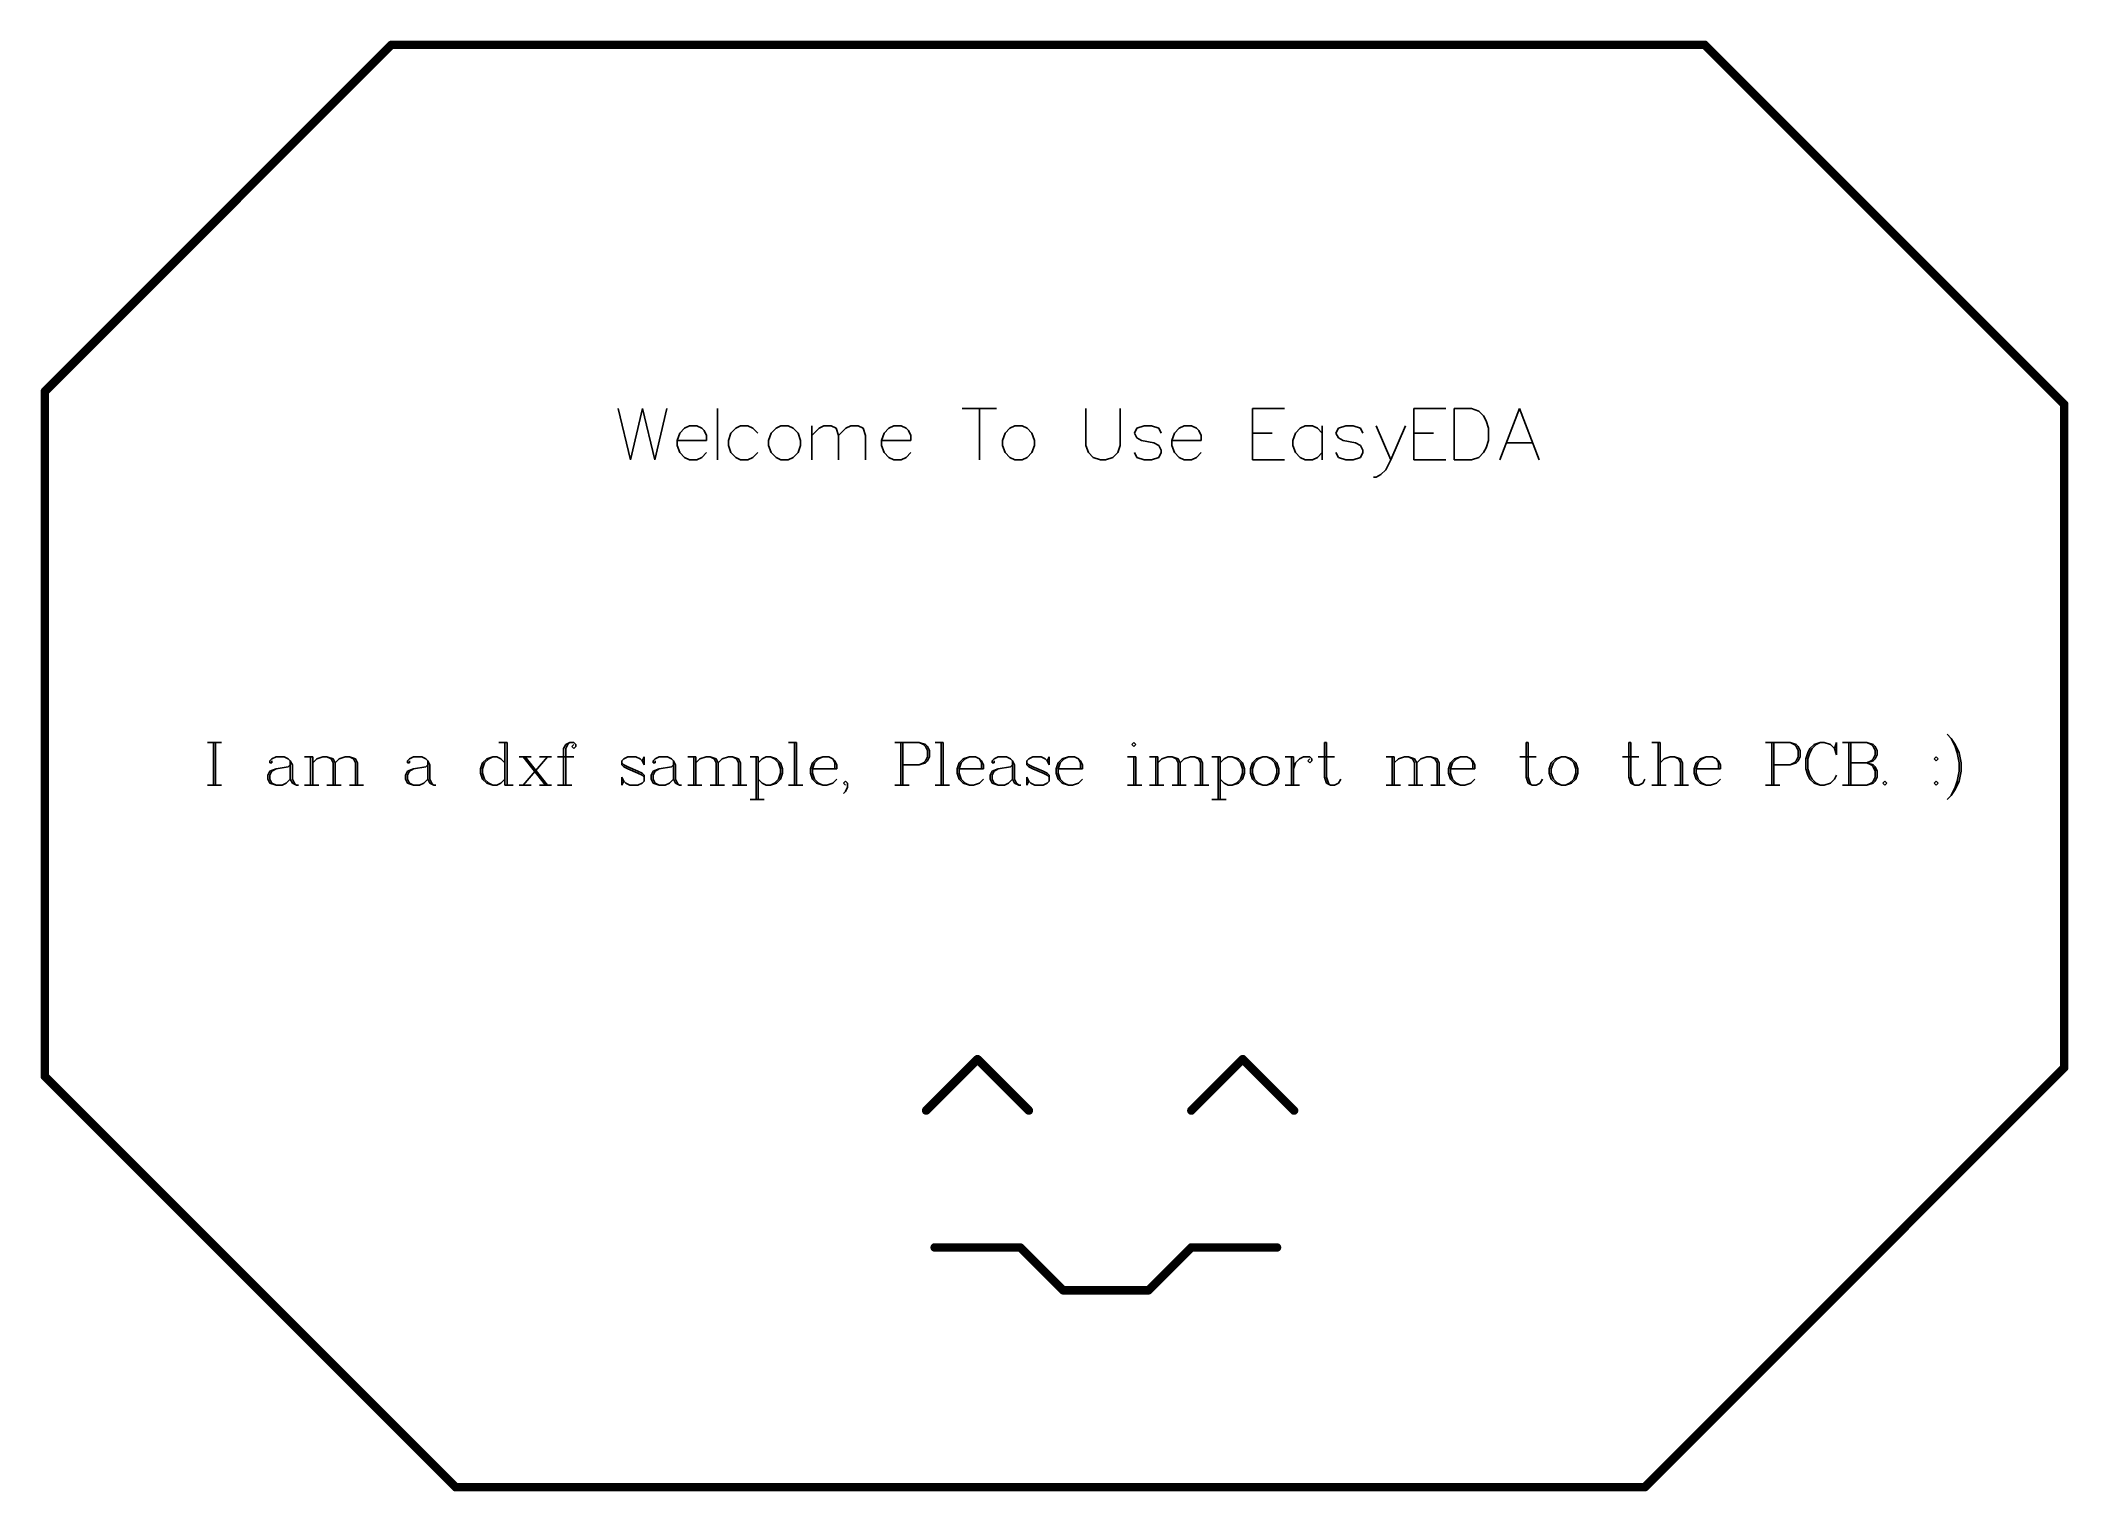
# Model space of a CAD drawing. Header units: millimetres. Extents: x 61.1 to 121.3, y 61.3 to 104.4.
import ezdxf

# ---------------------------------------------------------------- set-up
doc = ezdxf.new("R2010")
doc.units = ezdxf.units.MM
doc.layers.add('TopOverlay', color=2, linetype='Continuous')

msp = doc.modelspace()

# ---------------------------------------------------------------- linework, layer by layer
at = {"layer": 'TopOverlay'}
for p, q in [((78.232, 93.472), (78.595, 91.948)), ((78.958, 93.472), (78.595, 91.948)), ((78.958, 93.472), (79.32, 91.948)), ((79.683, 93.472), (79.32, 91.948)), ((81.185, 93.472), (81.185, 91.948)), ((88.448, 93.472), (89.464, 93.472)), ((88.956, 93.472), (88.956, 91.948)), ((92.119, 93.472), (92.119, 92.383)), ((93.135, 92.383), (93.135, 93.472)), ((98.011, 93.472), (97.068, 93.472)), ((97.068, 93.472), (97.068, 91.948)), ((102.799, 93.472), (101.856, 93.472)), ((101.856, 93.472), (101.856, 91.948)), ((103.053, 93.472), (103.053, 91.948)), ((103.053, 93.472), (103.561, 93.472)), ((103.561, 93.472), (103.779, 93.399)), ((103.779, 93.399), (103.924, 93.254)), ((104.991, 93.472), (104.41, 91.948)), ((105.571, 91.948), (104.991, 93.472)), ((80.06, 92.746), (79.988, 92.528)), ((80.206, 92.891), (80.06, 92.746)), ((80.351, 92.964), (80.206, 92.891)), ((80.568, 92.964), (80.351, 92.964)), ((80.713, 92.891), (80.568, 92.964)), ((80.786, 92.819), (80.713, 92.891)), ((80.859, 92.674), (80.786, 92.819)), ((81.577, 92.746), (81.504, 92.528)), ((81.722, 92.891), (81.577, 92.746)), ((81.867, 92.964), (81.722, 92.891)), ((82.085, 92.964), (81.867, 92.964)), ((82.23, 92.891), (82.085, 92.964)), ((82.375, 92.746), (82.23, 92.891)), ((82.774, 92.746), (82.701, 92.528)), ((82.919, 92.891), (82.774, 92.746)), ((83.064, 92.964), (82.919, 92.891)), ((83.282, 92.964), (83.064, 92.964)), ((83.427, 92.891), (83.282, 92.964)), ((83.572, 92.746), (83.427, 92.891)), ((83.645, 92.528), (83.572, 92.746)), ((83.978, 92.964), (83.978, 91.948)), ((83.978, 92.674), (84.196, 92.891)), ((84.196, 92.891), (84.341, 92.964)), ((84.341, 92.964), (84.559, 92.964)), ((84.559, 92.964), (84.704, 92.891)), ((84.704, 92.891), (84.777, 92.674)), ((84.777, 92.674), (84.994, 92.891)), ((84.994, 92.891), (85.139, 92.964)), ((85.139, 92.964), (85.357, 92.964)), ((85.357, 92.964), (85.502, 92.891)), ((85.502, 92.891), (85.575, 92.674)), ((86.126, 92.746), (86.054, 92.528)), ((86.271, 92.891), (86.126, 92.746)), ((86.416, 92.964), (86.271, 92.891)), ((86.634, 92.964), (86.416, 92.964)), ((86.779, 92.891), (86.634, 92.964)), ((86.852, 92.819), (86.779, 92.891)), ((86.924, 92.674), (86.852, 92.819)), ((89.718, 92.746), (89.645, 92.528)), ((89.863, 92.891), (89.718, 92.746)), ((90.008, 92.964), (89.863, 92.891)), ((90.225, 92.964), (90.008, 92.964)), ((90.371, 92.891), (90.225, 92.964)), ((90.516, 92.746), (90.371, 92.891)), ((90.588, 92.528), (90.516, 92.746)), ((93.628, 92.891), (93.556, 92.746)), ((93.556, 92.746), (93.628, 92.601)), ((93.846, 92.964), (93.628, 92.891)), ((94.064, 92.964), (93.846, 92.964)), ((94.281, 92.891), (94.064, 92.964)), ((94.354, 92.746), (94.281, 92.891)), ((94.746, 92.746), (94.673, 92.528)), ((94.891, 92.891), (94.746, 92.746)), ((95.036, 92.964), (94.891, 92.891)), ((95.254, 92.964), (95.036, 92.964)), ((95.399, 92.891), (95.254, 92.964)), ((95.471, 92.819), (95.399, 92.891)), ((95.544, 92.674), (95.471, 92.819)), ((97.068, 92.746), (97.648, 92.746)), ((98.337, 92.746), (98.265, 92.528)), ((98.482, 92.891), (98.337, 92.746)), ((98.627, 92.964), (98.482, 92.891)), ((98.845, 92.964), (98.627, 92.964)), ((98.99, 92.891), (98.845, 92.964)), ((99.135, 92.746), (98.99, 92.891)), ((99.135, 92.964), (99.135, 91.948)), ((99.614, 92.891), (99.542, 92.746)), ((99.542, 92.746), (99.614, 92.601)), ((99.832, 92.964), (99.614, 92.891)), ((100.05, 92.964), (99.832, 92.964)), ((100.267, 92.891), (100.05, 92.964)), ((100.34, 92.746), (100.267, 92.891)), ((100.732, 92.964), (101.167, 91.948)), ((101.602, 92.964), (101.167, 91.948)), ((101.856, 92.746), (102.437, 92.746)), ((103.924, 93.254), (103.997, 93.109)), ((103.997, 93.109), (104.069, 92.891)), ((104.069, 92.891), (104.069, 92.528)), ((79.988, 92.528), (80.859, 92.528)), ((79.988, 92.528), (79.988, 92.383)), ((79.988, 92.383), (80.06, 92.166)), ((80.06, 92.166), (80.206, 92.021)), ((80.713, 92.021), (80.859, 92.166)), ((80.859, 92.528), (80.859, 92.674)), ((81.504, 92.528), (81.504, 92.383)), ((81.504, 92.383), (81.577, 92.166)), ((81.577, 92.166), (81.722, 92.021)), ((82.23, 92.021), (82.375, 92.166)), ((82.701, 92.528), (82.701, 92.383)), ((82.701, 92.383), (82.774, 92.166)), ((82.774, 92.166), (82.919, 92.021)), ((83.427, 92.021), (83.572, 92.166)), ((83.572, 92.166), (83.645, 92.383)), ((83.645, 92.383), (83.645, 92.528)), ((84.777, 92.674), (84.777, 91.948)), ((85.575, 92.674), (85.575, 91.948)), ((86.054, 92.528), (86.924, 92.528)), ((86.054, 92.528), (86.054, 92.383)), ((86.054, 92.383), (86.126, 92.166)), ((86.126, 92.166), (86.271, 92.021)), ((86.779, 92.021), (86.924, 92.166)), ((86.924, 92.528), (86.924, 92.674)), ((89.645, 92.528), (89.645, 92.383)), ((89.645, 92.383), (89.718, 92.166)), ((89.718, 92.166), (89.863, 92.021)), ((90.371, 92.021), (90.516, 92.166)), ((90.516, 92.166), (90.588, 92.383)), ((90.588, 92.383), (90.588, 92.528)), ((92.119, 92.383), (92.192, 92.166)), ((92.192, 92.166), (92.337, 92.021)), ((92.917, 92.021), (93.062, 92.166)), ((93.062, 92.166), (93.135, 92.383)), ((93.628, 92.021), (93.556, 92.166)), ((93.628, 92.601), (93.773, 92.528)), ((93.773, 92.528), (94.136, 92.456)), ((94.136, 92.456), (94.281, 92.383)), ((94.281, 92.383), (94.354, 92.238)), ((94.354, 92.166), (94.281, 92.021)), ((94.354, 92.238), (94.354, 92.166)), ((94.673, 92.528), (95.544, 92.528)), ((94.673, 92.528), (94.673, 92.383)), ((94.673, 92.383), (94.746, 92.166)), ((94.746, 92.166), (94.891, 92.021)), ((95.399, 92.021), (95.544, 92.166)), ((95.544, 92.528), (95.544, 92.674)), ((98.265, 92.528), (98.265, 92.383)), ((98.265, 92.383), (98.337, 92.166)), ((98.337, 92.166), (98.482, 92.021)), ((98.99, 92.021), (99.135, 92.166)), ((99.614, 92.021), (99.542, 92.166)), ((99.614, 92.601), (99.759, 92.528)), ((99.759, 92.528), (100.122, 92.456)), ((100.122, 92.456), (100.267, 92.383)), ((100.267, 92.383), (100.34, 92.238)), ((100.34, 92.166), (100.267, 92.021)), ((100.34, 92.238), (100.34, 92.166)), ((103.924, 92.166), (103.779, 92.021)), ((103.997, 92.311), (103.924, 92.166)), ((104.069, 92.528), (103.997, 92.311)), ((104.628, 92.456), (105.353, 92.456)), ((80.206, 92.021), (80.351, 91.948)), ((80.351, 91.948), (80.568, 91.948)), ((80.568, 91.948), (80.713, 92.021)), ((81.722, 92.021), (81.867, 91.948)), ((81.867, 91.948), (82.085, 91.948)), ((82.085, 91.948), (82.23, 92.021)), ((82.919, 92.021), (83.064, 91.948)), ((83.064, 91.948), (83.282, 91.948)), ((83.282, 91.948), (83.427, 92.021)), ((86.271, 92.021), (86.416, 91.948)), ((86.416, 91.948), (86.634, 91.948)), ((86.634, 91.948), (86.779, 92.021)), ((89.863, 92.021), (90.008, 91.948)), ((90.008, 91.948), (90.225, 91.948)), ((90.225, 91.948), (90.371, 92.021)), ((92.337, 92.021), (92.555, 91.948)), ((92.555, 91.948), (92.7, 91.948)), ((92.7, 91.948), (92.917, 92.021)), ((93.846, 91.948), (93.628, 92.021)), ((94.064, 91.948), (93.846, 91.948)), ((94.281, 92.021), (94.064, 91.948)), ((94.891, 92.021), (95.036, 91.948)), ((95.036, 91.948), (95.254, 91.948)), ((95.254, 91.948), (95.399, 92.021)), ((97.068, 91.948), (98.011, 91.948)), ((98.482, 92.021), (98.627, 91.948)), ((98.627, 91.948), (98.845, 91.948)), ((98.845, 91.948), (98.99, 92.021)), ((99.832, 91.948), (99.614, 92.021)), ((100.05, 91.948), (99.832, 91.948)), ((100.267, 92.021), (100.05, 91.948)), ((100.877, 91.513), (100.732, 91.44)), ((101.022, 91.658), (100.877, 91.513)), ((101.167, 91.948), (101.022, 91.658)), ((101.856, 91.948), (102.799, 91.948)), ((103.561, 91.948), (103.053, 91.948)), ((103.779, 92.021), (103.561, 91.948)), ((100.732, 91.44), (100.659, 91.44)), ((117.682, 83.808), (117.803, 83.687)), ((117.803, 83.687), (117.924, 83.505)), ((117.803, 83.687), (117.924, 83.445)), ((66.04, 83.566), (66.463, 83.566)), ((66.221, 83.566), (66.221, 82.296)), ((66.282, 83.566), (66.282, 82.296)), ((67.896, 83.022), (67.957, 83.082)), ((67.957, 83.082), (68.078, 83.142)), ((68.078, 83.142), (68.319, 83.142)), ((68.319, 83.142), (68.44, 83.082)), ((68.44, 83.082), (68.501, 83.022)), ((68.924, 83.142), (69.166, 83.142)), ((69.105, 83.142), (69.105, 82.296)), ((69.166, 83.142), (69.166, 82.296)), ((69.166, 82.961), (69.287, 83.082)), ((69.287, 83.082), (69.468, 83.142)), ((69.468, 83.142), (69.589, 83.142)), ((69.589, 83.142), (69.771, 83.082)), ((69.589, 83.142), (69.71, 83.082)), ((69.71, 83.082), (69.771, 82.961)), ((69.771, 83.082), (69.831, 82.961)), ((69.831, 82.961), (69.952, 83.082)), ((69.952, 83.082), (70.133, 83.142)), ((70.133, 83.142), (70.254, 83.142)), ((70.254, 83.142), (70.436, 83.082)), ((70.254, 83.142), (70.375, 83.082)), ((70.375, 83.082), (70.436, 82.961)), ((70.436, 83.082), (70.496, 82.961)), ((71.977, 83.022), (72.038, 83.082)), ((72.038, 83.082), (72.159, 83.142)), ((72.159, 83.142), (72.401, 83.142)), ((72.401, 83.142), (72.522, 83.082)), ((72.522, 83.082), (72.582, 83.022)), ((74.33, 83.082), (74.209, 82.961)), ((74.39, 83.082), (74.269, 82.961)), ((74.511, 83.142), (74.33, 83.082)), ((74.511, 83.142), (74.39, 83.082)), ((74.632, 83.142), (74.511, 83.142)), ((74.753, 83.082), (74.632, 83.142)), ((74.692, 83.566), (74.934, 83.566)), ((74.874, 82.961), (74.753, 83.082)), ((74.874, 83.566), (74.874, 82.296)), ((74.934, 83.566), (74.934, 82.296)), ((75.291, 83.142), (75.654, 83.142)), ((75.412, 83.142), (76.077, 82.296)), ((76.137, 83.142), (75.412, 82.296)), ((75.472, 83.142), (76.137, 82.296)), ((75.896, 83.142), (76.258, 83.142)), ((76.434, 83.142), (76.917, 83.142)), ((76.675, 83.505), (76.615, 83.384)), ((76.615, 83.384), (76.615, 82.296)), ((76.796, 83.566), (76.675, 83.505)), ((76.736, 83.505), (76.675, 83.384)), ((76.675, 83.384), (76.675, 82.296)), ((76.796, 83.566), (76.736, 83.505)), ((76.917, 83.566), (76.796, 83.566)), ((76.917, 83.505), (76.857, 83.445)), ((76.857, 83.445), (76.917, 83.384)), ((76.978, 83.505), (76.917, 83.566)), ((76.917, 83.384), (76.978, 83.445)), ((76.978, 83.445), (76.978, 83.505)), ((78.399, 83.082), (78.338, 83.022)), ((78.52, 83.142), (78.399, 83.082)), ((78.761, 83.142), (78.52, 83.142)), ((78.882, 83.082), (78.761, 83.142)), ((78.943, 83.022), (78.882, 83.082)), ((78.943, 83.022), (79.003, 83.142)), ((79.003, 83.142), (79.003, 82.901)), ((79.269, 83.022), (79.33, 83.082)), ((79.33, 83.082), (79.451, 83.142)), ((79.451, 83.142), (79.693, 83.142)), ((79.693, 83.142), (79.814, 83.082)), ((79.814, 83.082), (79.874, 83.022)), ((80.297, 83.142), (80.539, 83.142)), ((80.479, 83.142), (80.479, 82.296)), ((80.539, 83.142), (80.539, 82.296)), ((80.539, 82.961), (80.66, 83.082)), ((80.66, 83.082), (80.841, 83.142)), ((80.841, 83.142), (80.962, 83.142)), ((80.962, 83.142), (81.144, 83.082)), ((80.962, 83.142), (81.083, 83.082)), ((81.083, 83.082), (81.144, 82.961)), ((81.144, 83.082), (81.204, 82.961)), ((81.204, 82.961), (81.325, 83.082)), ((81.325, 83.082), (81.507, 83.142)), ((81.507, 83.142), (81.627, 83.142)), ((81.627, 83.142), (81.809, 83.082)), ((81.627, 83.142), (81.748, 83.082)), ((81.748, 83.082), (81.809, 82.961)), ((81.809, 83.082), (81.869, 82.961)), ((82.147, 83.142), (82.389, 83.142)), ((82.329, 83.142), (82.329, 81.873)), ((82.389, 83.142), (82.389, 81.873)), ((82.389, 82.961), (82.51, 83.082)), ((82.51, 83.082), (82.631, 83.142)), ((82.631, 83.142), (82.752, 83.142)), ((82.752, 83.142), (82.933, 83.082)), ((82.752, 83.142), (82.873, 83.082)), ((82.873, 83.082), (82.994, 82.961)), ((82.933, 83.082), (83.054, 82.961)), ((83.29, 83.566), (83.532, 83.566)), ((83.472, 83.566), (83.472, 82.296)), ((83.532, 83.566), (83.532, 82.296)), ((84.125, 83.082), (84.004, 82.961)), ((84.185, 83.082), (84.064, 82.961)), ((84.306, 83.142), (84.125, 83.082)), ((84.306, 83.142), (84.185, 83.082)), ((84.487, 83.142), (84.306, 83.142)), ((84.608, 83.082), (84.487, 83.142)), ((84.669, 83.022), (84.608, 83.082)), ((84.669, 82.961), (84.608, 83.082)), ((86.446, 83.566), (87.172, 83.566)), ((86.628, 83.566), (86.628, 82.296)), ((86.688, 83.566), (86.688, 82.296)), ((87.172, 83.566), (87.353, 83.505)), ((87.172, 83.566), (87.293, 83.505)), ((87.293, 83.505), (87.353, 83.445)), ((87.353, 83.505), (87.414, 83.445)), ((87.353, 83.445), (87.414, 83.324)), ((87.414, 83.142), (87.353, 83.022)), ((87.414, 83.445), (87.474, 83.324)), ((87.414, 83.324), (87.414, 83.142)), ((87.474, 83.142), (87.414, 83.022)), ((87.474, 83.324), (87.474, 83.142)), ((87.644, 83.566), (87.885, 83.566)), ((87.825, 83.566), (87.825, 82.296)), ((87.885, 83.566), (87.885, 82.296)), ((88.478, 83.082), (88.357, 82.961)), ((88.538, 83.082), (88.417, 82.961)), ((88.659, 83.142), (88.478, 83.082)), ((88.659, 83.142), (88.538, 83.082)), ((88.841, 83.142), (88.659, 83.142)), ((88.962, 83.082), (88.841, 83.142)), ((89.022, 83.022), (88.962, 83.082)), ((89.022, 82.961), (88.962, 83.082)), ((89.336, 83.022), (89.397, 83.082)), ((89.397, 83.082), (89.518, 83.142)), ((89.518, 83.142), (89.76, 83.142)), ((89.76, 83.142), (89.881, 83.082)), ((89.881, 83.082), (89.941, 83.022)), ((90.425, 83.082), (90.364, 83.022)), ((90.546, 83.142), (90.425, 83.082)), ((90.788, 83.142), (90.546, 83.142)), ((90.909, 83.082), (90.788, 83.142)), ((90.969, 83.022), (90.909, 83.082)), ((90.969, 83.022), (91.029, 83.142)), ((91.029, 83.142), (91.029, 82.901)), ((91.416, 83.082), (91.296, 82.961)), ((91.477, 83.082), (91.356, 82.961)), ((91.598, 83.142), (91.416, 83.082)), ((91.598, 83.142), (91.477, 83.082)), ((91.779, 83.142), (91.598, 83.142)), ((91.9, 83.082), (91.779, 83.142)), ((91.961, 83.022), (91.9, 83.082)), ((91.961, 82.961), (91.9, 83.082)), ((93.357, 83.142), (93.599, 83.142)), ((93.539, 83.566), (93.478, 83.505)), ((93.478, 83.505), (93.539, 83.445)), ((93.599, 83.505), (93.539, 83.566)), ((93.539, 83.445), (93.599, 83.505)), ((93.539, 83.142), (93.539, 82.296)), ((93.599, 83.142), (93.599, 82.296)), ((94.01, 83.142), (94.252, 83.142)), ((94.192, 83.142), (94.192, 82.296)), ((94.252, 83.142), (94.252, 82.296)), ((94.252, 82.961), (94.373, 83.082)), ((94.373, 83.082), (94.554, 83.142)), ((94.554, 83.142), (94.675, 83.142)), ((94.675, 83.142), (94.857, 83.082)), ((94.675, 83.142), (94.796, 83.082)), ((94.796, 83.082), (94.857, 82.961)), ((94.857, 83.082), (94.917, 82.961)), ((94.917, 82.961), (95.038, 83.082)), ((95.038, 83.082), (95.22, 83.142)), ((95.22, 83.142), (95.341, 83.142)), ((95.341, 83.142), (95.522, 83.082)), ((95.341, 83.142), (95.461, 83.082)), ((95.461, 83.082), (95.522, 82.961)), ((95.522, 83.082), (95.582, 82.961)), ((95.86, 83.142), (96.102, 83.142)), ((96.042, 83.142), (96.042, 81.873)), ((96.102, 83.142), (96.102, 81.873)), ((96.102, 82.961), (96.223, 83.082)), ((96.223, 83.082), (96.344, 83.142)), ((96.344, 83.142), (96.465, 83.142)), ((96.465, 83.142), (96.647, 83.082)), ((96.465, 83.142), (96.586, 83.082)), ((96.586, 83.082), (96.707, 82.961)), ((96.647, 83.082), (96.767, 82.961)), ((97.185, 83.082), (97.064, 82.961)), ((97.245, 83.082), (97.124, 82.961)), ((97.366, 83.142), (97.185, 83.082)), ((97.366, 83.142), (97.245, 83.082)), ((97.487, 83.142), (97.366, 83.142)), ((97.668, 83.082), (97.487, 83.142)), ((97.608, 83.082), (97.487, 83.142)), ((97.729, 82.961), (97.608, 83.082)), ((97.789, 82.961), (97.668, 83.082)), ((98.037, 83.142), (98.279, 83.142)), ((98.219, 83.142), (98.219, 82.296)), ((98.279, 83.142), (98.279, 82.296)), ((98.339, 82.961), (98.46, 83.082)), ((98.46, 83.082), (98.581, 83.142)), ((98.581, 83.142), (98.763, 83.142)), ((98.702, 83.022), (98.763, 83.082)), ((98.763, 83.142), (98.823, 83.082)), ((98.823, 83.082), (98.823, 83.022)), ((99.017, 83.142), (99.5, 83.142)), ((99.259, 83.566), (99.198, 83.566)), ((99.198, 83.566), (99.198, 82.538)), ((99.259, 82.538), (99.259, 83.566)), ((101.03, 83.142), (101.272, 83.142)), ((101.211, 83.142), (101.211, 82.296)), ((101.272, 83.142), (101.272, 82.296)), ((101.272, 82.961), (101.393, 83.082)), ((101.393, 83.082), (101.574, 83.142)), ((101.574, 83.142), (101.695, 83.142)), ((101.695, 83.142), (101.877, 83.082)), ((101.695, 83.142), (101.816, 83.082)), ((101.816, 83.082), (101.877, 82.961)), ((101.877, 83.082), (101.937, 82.961)), ((101.937, 82.961), (102.058, 83.082)), ((102.058, 83.082), (102.239, 83.142)), ((102.239, 83.142), (102.36, 83.142)), ((102.36, 83.142), (102.542, 83.082)), ((102.36, 83.142), (102.481, 83.082)), ((102.481, 83.082), (102.542, 82.961)), ((102.542, 83.082), (102.602, 82.961)), ((103.062, 83.082), (102.941, 82.961)), ((103.122, 83.082), (103.001, 82.961)), ((103.243, 83.142), (103.062, 83.082)), ((103.243, 83.142), (103.122, 83.082)), ((103.424, 83.142), (103.243, 83.142)), ((103.545, 83.082), (103.424, 83.142)), ((103.606, 83.022), (103.545, 83.082)), ((103.606, 82.961), (103.545, 83.082)), ((105.003, 83.142), (105.486, 83.142)), ((105.244, 83.566), (105.184, 83.566)), ((105.184, 83.566), (105.184, 82.538)), ((105.244, 82.538), (105.244, 83.566)), ((106.055, 83.082), (105.934, 82.961)), ((106.115, 83.082), (105.994, 82.961)), ((106.236, 83.142), (106.055, 83.082)), ((106.236, 83.142), (106.115, 83.082)), ((106.357, 83.142), (106.236, 83.142)), ((106.538, 83.082), (106.357, 83.142)), ((106.478, 83.082), (106.357, 83.142)), ((106.599, 82.961), (106.478, 83.082)), ((106.659, 82.961), (106.538, 83.082)), ((108.05, 83.142), (108.534, 83.142)), ((108.292, 83.566), (108.231, 83.566)), ((108.231, 83.566), (108.231, 82.538)), ((108.292, 82.538), (108.292, 83.566)), ((108.921, 83.566), (109.162, 83.566)), ((109.102, 83.566), (109.102, 82.296)), ((109.162, 83.566), (109.162, 82.296)), ((109.162, 82.961), (109.283, 83.082)), ((109.283, 83.082), (109.465, 83.142)), ((109.465, 83.142), (109.586, 83.142)), ((109.586, 83.142), (109.767, 83.082)), ((109.586, 83.142), (109.707, 83.082)), ((109.707, 83.082), (109.767, 82.961)), ((109.767, 83.082), (109.828, 82.961)), ((110.354, 83.082), (110.233, 82.961)), ((110.414, 83.082), (110.293, 82.961)), ((110.535, 83.142), (110.354, 83.082)), ((110.535, 83.142), (110.414, 83.082)), ((110.716, 83.142), (110.535, 83.142)), ((110.837, 83.082), (110.716, 83.142)), ((110.898, 83.022), (110.837, 83.082)), ((110.898, 82.961), (110.837, 83.082)), ((112.294, 83.566), (113.02, 83.566)), ((112.476, 83.566), (112.476, 82.296)), ((112.536, 83.566), (112.536, 82.296)), ((113.02, 83.566), (113.201, 83.505)), ((113.02, 83.566), (113.141, 83.505)), ((113.141, 83.505), (113.201, 83.445)), ((113.201, 83.505), (113.262, 83.445)), ((113.201, 83.445), (113.262, 83.324)), ((113.262, 83.142), (113.201, 83.022)), ((113.262, 83.445), (113.322, 83.324)), ((113.262, 83.324), (113.262, 83.142)), ((113.322, 83.142), (113.262, 83.022)), ((113.322, 83.324), (113.322, 83.142)), ((113.552, 83.263), (113.492, 83.082)), ((113.492, 83.082), (113.492, 82.78)), ((113.613, 83.384), (113.552, 83.263)), ((113.613, 83.263), (113.552, 83.082)), ((113.552, 83.082), (113.552, 82.78)), ((113.733, 83.505), (113.613, 83.384)), ((113.673, 83.384), (113.613, 83.263)), ((113.794, 83.505), (113.673, 83.384)), ((113.915, 83.566), (113.733, 83.505)), ((113.915, 83.566), (113.794, 83.505)), ((114.036, 83.566), (113.915, 83.566)), ((114.217, 83.505), (114.036, 83.566)), ((114.338, 83.384), (114.217, 83.505)), ((114.399, 83.566), (114.338, 83.384)), ((114.338, 83.384), (114.399, 83.203)), ((114.399, 83.203), (114.399, 83.566)), ((114.58, 83.566), (115.305, 83.566)), ((114.761, 83.566), (114.761, 82.296)), ((114.822, 83.566), (114.822, 82.296)), ((115.305, 83.566), (115.487, 83.505)), ((115.305, 83.566), (115.426, 83.505)), ((115.426, 83.505), (115.487, 83.445)), ((115.487, 83.082), (115.426, 83.022)), ((115.487, 83.505), (115.547, 83.445)), ((115.487, 83.445), (115.547, 83.324)), ((115.547, 83.203), (115.487, 83.082)), ((115.547, 83.082), (115.487, 83.022)), ((115.547, 83.445), (115.608, 83.324)), ((115.547, 83.324), (115.547, 83.203)), ((115.608, 83.203), (115.547, 83.082)), ((115.608, 83.324), (115.608, 83.203)), ((117.361, 83.142), (117.301, 83.082)), ((117.301, 83.082), (117.361, 83.022)), ((117.422, 83.082), (117.361, 83.142)), ((117.361, 83.022), (117.422, 83.082)), ((117.924, 83.505), (118.044, 83.263)), ((117.924, 83.445), (117.984, 83.263)), ((117.984, 83.263), (118.044, 82.961)), ((118.044, 83.263), (118.105, 82.961)), ((67.896, 82.719), (67.836, 82.598)), ((67.836, 82.598), (67.836, 82.477)), ((67.836, 82.477), (67.896, 82.356)), ((67.896, 82.961), (67.896, 83.022)), ((67.957, 82.961), (67.896, 82.961)), ((68.078, 82.78), (67.896, 82.719)), ((67.957, 82.719), (67.896, 82.598)), ((67.896, 82.598), (67.896, 82.477)), ((67.896, 82.477), (67.957, 82.356)), ((67.957, 83.022), (67.957, 82.961)), ((68.078, 82.78), (67.957, 82.719)), ((68.44, 82.84), (68.078, 82.78)), ((68.38, 82.356), (68.501, 82.477)), ((68.501, 82.901), (68.44, 82.84)), ((68.501, 83.022), (68.561, 82.901)), ((68.501, 83.022), (68.501, 82.477)), ((68.501, 82.477), (68.561, 82.356)), ((68.561, 82.901), (68.561, 82.477)), ((68.561, 82.477), (68.622, 82.356)), ((69.771, 82.961), (69.771, 82.296)), ((69.831, 82.961), (69.831, 82.296)), ((70.436, 82.961), (70.436, 82.296)), ((70.496, 82.961), (70.496, 82.296)), ((71.977, 82.719), (71.917, 82.598)), ((71.917, 82.598), (71.917, 82.477)), ((71.917, 82.477), (71.977, 82.356)), ((71.977, 82.961), (71.977, 83.022)), ((72.038, 82.961), (71.977, 82.961)), ((72.159, 82.78), (71.977, 82.719)), ((72.038, 82.719), (71.977, 82.598)), ((71.977, 82.598), (71.977, 82.477)), ((71.977, 82.477), (72.038, 82.356)), ((72.038, 83.022), (72.038, 82.961)), ((72.159, 82.78), (72.038, 82.719)), ((72.522, 82.84), (72.159, 82.78)), ((72.461, 82.356), (72.582, 82.477)), ((72.582, 82.901), (72.522, 82.84)), ((72.582, 83.022), (72.643, 82.901)), ((72.582, 83.022), (72.582, 82.477)), ((72.582, 82.477), (72.643, 82.356)), ((72.643, 82.901), (72.643, 82.477)), ((72.643, 82.477), (72.703, 82.356)), ((74.209, 82.961), (74.148, 82.78)), ((74.148, 82.78), (74.148, 82.659)), ((74.148, 82.659), (74.209, 82.477)), ((74.269, 82.961), (74.209, 82.78)), ((74.209, 82.78), (74.209, 82.659)), ((74.209, 82.659), (74.269, 82.477)), ((74.209, 82.477), (74.33, 82.356)), ((74.269, 82.477), (74.39, 82.356)), ((74.753, 82.356), (74.874, 82.477)), ((78.338, 83.022), (78.338, 82.901)), ((78.338, 82.961), (78.399, 82.901)), ((78.338, 82.901), (78.399, 82.84)), ((78.399, 82.417), (78.338, 82.538)), ((78.338, 82.538), (78.338, 82.296)), ((78.399, 82.901), (78.52, 82.84)), ((78.399, 82.84), (78.52, 82.78)), ((78.52, 82.84), (78.822, 82.719)), ((78.52, 82.78), (78.822, 82.659)), ((78.822, 82.719), (78.943, 82.659)), ((78.822, 82.659), (78.943, 82.598)), ((79.003, 82.901), (78.943, 83.022)), ((78.943, 82.659), (79.003, 82.598)), ((78.943, 82.598), (79.003, 82.538)), ((79.003, 82.598), (79.003, 82.417)), ((79.269, 82.719), (79.209, 82.598)), ((79.209, 82.598), (79.209, 82.477)), ((79.209, 82.477), (79.269, 82.356)), ((79.269, 82.961), (79.269, 83.022)), ((79.33, 82.961), (79.269, 82.961)), ((79.451, 82.78), (79.269, 82.719)), ((79.33, 82.719), (79.269, 82.598)), ((79.269, 82.598), (79.269, 82.477)), ((79.269, 82.477), (79.33, 82.356)), ((79.33, 83.022), (79.33, 82.961)), ((79.451, 82.78), (79.33, 82.719)), ((79.814, 82.84), (79.451, 82.78)), ((79.753, 82.356), (79.874, 82.477)), ((79.874, 82.901), (79.814, 82.84)), ((79.874, 83.022), (79.934, 82.901)), ((79.874, 83.022), (79.874, 82.477)), ((79.874, 82.477), (79.934, 82.356)), ((79.934, 82.901), (79.934, 82.477)), ((79.934, 82.477), (79.995, 82.356)), ((81.144, 82.961), (81.144, 82.296)), ((81.204, 82.961), (81.204, 82.296)), ((81.809, 82.961), (81.809, 82.296)), ((81.869, 82.961), (81.869, 82.296)), ((82.51, 82.356), (82.389, 82.477)), ((82.994, 82.477), (82.873, 82.356)), ((83.054, 82.477), (82.933, 82.356)), ((82.994, 82.961), (83.054, 82.78)), ((83.054, 82.659), (82.994, 82.477)), ((83.054, 82.961), (83.115, 82.78)), ((83.054, 82.78), (83.054, 82.659)), ((83.115, 82.659), (83.054, 82.477)), ((83.115, 82.78), (83.115, 82.659)), ((84.004, 82.961), (83.943, 82.78)), ((83.943, 82.78), (83.943, 82.659)), ((83.943, 82.659), (84.004, 82.477)), ((84.064, 82.961), (84.004, 82.78)), ((84.004, 82.78), (84.729, 82.78)), ((84.004, 82.78), (84.004, 82.659)), ((84.004, 82.659), (84.064, 82.477)), ((84.004, 82.477), (84.125, 82.356)), ((84.064, 82.477), (84.185, 82.356)), ((84.608, 82.356), (84.729, 82.477)), ((84.729, 82.901), (84.669, 83.022)), ((84.669, 82.78), (84.669, 82.961)), ((84.729, 82.78), (84.729, 82.901)), ((87.172, 82.901), (86.688, 82.901)), ((87.353, 82.961), (87.172, 82.901)), ((87.293, 82.961), (87.172, 82.901)), ((87.353, 83.022), (87.293, 82.961)), ((87.414, 83.022), (87.353, 82.961)), ((88.357, 82.961), (88.297, 82.78)), ((88.297, 82.78), (88.297, 82.659)), ((88.297, 82.659), (88.357, 82.477)), ((88.417, 82.961), (88.357, 82.78)), ((88.357, 82.78), (89.083, 82.78)), ((88.357, 82.78), (88.357, 82.659)), ((88.357, 82.659), (88.417, 82.477)), ((88.357, 82.477), (88.478, 82.356)), ((88.417, 82.477), (88.538, 82.356)), ((88.962, 82.356), (89.083, 82.477)), ((89.083, 82.901), (89.022, 83.022)), ((89.022, 82.78), (89.022, 82.961)), ((89.083, 82.78), (89.083, 82.901)), ((89.336, 82.719), (89.276, 82.598)), ((89.276, 82.598), (89.276, 82.477)), ((89.276, 82.477), (89.336, 82.356)), ((89.336, 82.961), (89.336, 83.022)), ((89.397, 82.961), (89.336, 82.961)), ((89.518, 82.78), (89.336, 82.719)), ((89.397, 82.719), (89.336, 82.598)), ((89.336, 82.598), (89.336, 82.477)), ((89.336, 82.477), (89.397, 82.356)), ((89.397, 83.022), (89.397, 82.961)), ((89.518, 82.78), (89.397, 82.719)), ((89.881, 82.84), (89.518, 82.78)), ((89.82, 82.356), (89.941, 82.477)), ((89.941, 82.901), (89.881, 82.84)), ((89.941, 83.022), (90.002, 82.901)), ((89.941, 83.022), (89.941, 82.477)), ((89.941, 82.477), (90.002, 82.356)), ((90.002, 82.901), (90.002, 82.477)), ((90.002, 82.477), (90.062, 82.356)), ((90.364, 83.022), (90.364, 82.901)), ((90.364, 82.961), (90.425, 82.901)), ((90.364, 82.901), (90.425, 82.84)), ((90.425, 82.417), (90.364, 82.538)), ((90.364, 82.538), (90.364, 82.296)), ((90.425, 82.901), (90.546, 82.84)), ((90.425, 82.84), (90.546, 82.78)), ((90.546, 82.84), (90.848, 82.719)), ((90.546, 82.78), (90.848, 82.659)), ((90.848, 82.719), (90.969, 82.659)), ((90.848, 82.659), (90.969, 82.598)), ((91.029, 82.901), (90.969, 83.022)), ((90.969, 82.659), (91.029, 82.598)), ((90.969, 82.598), (91.029, 82.538)), ((91.029, 82.598), (91.029, 82.417)), ((91.296, 82.961), (91.235, 82.78)), ((91.235, 82.78), (91.235, 82.659)), ((91.235, 82.659), (91.296, 82.477)), ((91.356, 82.961), (91.296, 82.78)), ((91.296, 82.78), (92.021, 82.78)), ((91.296, 82.78), (91.296, 82.659)), ((91.296, 82.659), (91.356, 82.477)), ((91.296, 82.477), (91.416, 82.356)), ((91.356, 82.477), (91.477, 82.356)), ((91.9, 82.356), (92.021, 82.477)), ((92.021, 82.901), (91.961, 83.022)), ((91.961, 82.78), (91.961, 82.961)), ((92.021, 82.78), (92.021, 82.901)), ((94.857, 82.961), (94.857, 82.296)), ((94.917, 82.961), (94.917, 82.296)), ((95.522, 82.961), (95.522, 82.296)), ((95.582, 82.961), (95.582, 82.296)), ((96.223, 82.356), (96.102, 82.477)), ((96.707, 82.477), (96.586, 82.356)), ((96.767, 82.477), (96.647, 82.356)), ((96.707, 82.961), (96.767, 82.78)), ((96.767, 82.659), (96.707, 82.477)), ((96.767, 82.961), (96.828, 82.78)), ((96.767, 82.78), (96.767, 82.659)), ((96.828, 82.659), (96.767, 82.477)), ((96.828, 82.78), (96.828, 82.659)), ((97.064, 82.961), (97.003, 82.78)), ((97.003, 82.78), (97.003, 82.659)), ((97.003, 82.659), (97.064, 82.477)), ((97.124, 82.961), (97.064, 82.78)), ((97.064, 82.78), (97.064, 82.659)), ((97.064, 82.659), (97.124, 82.477)), ((97.064, 82.477), (97.185, 82.356)), ((97.124, 82.477), (97.245, 82.356)), ((97.608, 82.356), (97.729, 82.477)), ((97.668, 82.356), (97.789, 82.477)), ((97.789, 82.78), (97.729, 82.961)), ((97.729, 82.477), (97.789, 82.659)), ((97.85, 82.78), (97.789, 82.961)), ((97.789, 82.659), (97.789, 82.78)), ((97.789, 82.477), (97.85, 82.659)), ((97.85, 82.659), (97.85, 82.78)), ((98.279, 82.78), (98.339, 82.961)), ((98.763, 82.961), (98.702, 83.022)), ((98.823, 83.022), (98.763, 82.961)), ((99.198, 82.538), (99.259, 82.356)), ((99.319, 82.356), (99.259, 82.538)), ((99.621, 82.356), (99.682, 82.477)), ((101.877, 82.961), (101.877, 82.296)), ((101.937, 82.961), (101.937, 82.296)), ((102.542, 82.961), (102.542, 82.296)), ((102.602, 82.961), (102.602, 82.296)), ((102.941, 82.961), (102.88, 82.78)), ((102.88, 82.78), (102.88, 82.659)), ((102.88, 82.659), (102.941, 82.477)), ((103.001, 82.961), (102.941, 82.78)), ((102.941, 82.78), (103.666, 82.78)), ((102.941, 82.78), (102.941, 82.659)), ((102.941, 82.659), (103.001, 82.477)), ((102.941, 82.477), (103.062, 82.356)), ((103.001, 82.477), (103.122, 82.356)), ((103.545, 82.356), (103.666, 82.477)), ((103.666, 82.901), (103.606, 83.022)), ((103.606, 82.78), (103.606, 82.961)), ((103.666, 82.78), (103.666, 82.901)), ((105.184, 82.538), (105.244, 82.356)), ((105.305, 82.356), (105.244, 82.538)), ((105.607, 82.356), (105.668, 82.477)), ((105.934, 82.961), (105.873, 82.78)), ((105.873, 82.78), (105.873, 82.659)), ((105.873, 82.659), (105.934, 82.477)), ((105.994, 82.961), (105.934, 82.78)), ((105.934, 82.78), (105.934, 82.659)), ((105.934, 82.659), (105.994, 82.477)), ((105.934, 82.477), (106.055, 82.356)), ((105.994, 82.477), (106.115, 82.356)), ((106.478, 82.356), (106.599, 82.477)), ((106.538, 82.356), (106.659, 82.477)), ((106.659, 82.78), (106.599, 82.961)), ((106.599, 82.477), (106.659, 82.659)), ((106.72, 82.78), (106.659, 82.961)), ((106.659, 82.659), (106.659, 82.78)), ((106.659, 82.477), (106.72, 82.659)), ((106.72, 82.659), (106.72, 82.78)), ((108.231, 82.538), (108.292, 82.356)), ((108.352, 82.356), (108.292, 82.538)), ((108.655, 82.356), (108.715, 82.477)), ((109.767, 82.961), (109.767, 82.296)), ((109.828, 82.961), (109.828, 82.296)), ((110.233, 82.961), (110.172, 82.78)), ((110.172, 82.78), (110.172, 82.659)), ((110.172, 82.659), (110.233, 82.477)), ((110.293, 82.961), (110.233, 82.78)), ((110.233, 82.78), (110.958, 82.78)), ((110.233, 82.78), (110.233, 82.659)), ((110.233, 82.659), (110.293, 82.477)), ((110.233, 82.477), (110.354, 82.356)), ((110.293, 82.477), (110.414, 82.356)), ((110.837, 82.356), (110.958, 82.477)), ((110.958, 82.901), (110.898, 83.022)), ((110.898, 82.78), (110.898, 82.961)), ((110.958, 82.78), (110.958, 82.901)), ((113.02, 82.901), (112.536, 82.901)), ((113.201, 82.961), (113.02, 82.901)), ((113.141, 82.961), (113.02, 82.901)), ((113.201, 83.022), (113.141, 82.961)), ((113.262, 83.022), (113.201, 82.961)), ((113.492, 82.78), (113.552, 82.598)), ((113.552, 82.78), (113.613, 82.598)), ((113.552, 82.598), (113.613, 82.477)), ((113.613, 82.598), (113.673, 82.477)), ((113.613, 82.477), (113.733, 82.356)), ((113.673, 82.477), (113.794, 82.356)), ((114.217, 82.356), (114.338, 82.477)), ((114.338, 82.477), (114.399, 82.598)), ((114.822, 82.961), (115.305, 82.961)), ((115.487, 83.022), (115.305, 82.961)), ((115.426, 83.022), (115.305, 82.961)), ((115.305, 82.961), (115.487, 82.901)), ((115.305, 82.961), (115.426, 82.901)), ((115.426, 82.901), (115.487, 82.84)), ((115.487, 82.901), (115.547, 82.84)), ((115.487, 82.84), (115.547, 82.719)), ((115.547, 82.538), (115.487, 82.417)), ((115.547, 82.84), (115.608, 82.719)), ((115.547, 82.719), (115.547, 82.538)), ((115.608, 82.538), (115.547, 82.417)), ((115.608, 82.719), (115.608, 82.538)), ((118.044, 82.719), (117.984, 82.417)), ((118.044, 82.961), (118.044, 82.719)), ((118.105, 82.719), (118.044, 82.417)), ((118.105, 82.961), (118.105, 82.719)), ((66.04, 82.296), (66.463, 82.296)), ((67.896, 82.356), (68.078, 82.296)), ((67.957, 82.356), (68.078, 82.296)), ((68.078, 82.296), (68.259, 82.296)), ((68.259, 82.296), (68.38, 82.356)), ((68.561, 82.356), (68.682, 82.296)), ((68.622, 82.356), (68.682, 82.296)), ((68.682, 82.296), (68.743, 82.296)), ((68.924, 82.296), (69.347, 82.296)), ((69.589, 82.296), (70.012, 82.296)), ((70.254, 82.296), (70.678, 82.296)), ((71.977, 82.356), (72.159, 82.296)), ((72.038, 82.356), (72.159, 82.296)), ((72.159, 82.296), (72.34, 82.296)), ((72.34, 82.296), (72.461, 82.356)), ((72.643, 82.356), (72.764, 82.296)), ((72.703, 82.356), (72.764, 82.296)), ((72.764, 82.296), (72.824, 82.296)), ((74.33, 82.356), (74.511, 82.296)), ((74.39, 82.356), (74.511, 82.296)), ((74.511, 82.296), (74.632, 82.296)), ((74.632, 82.296), (74.753, 82.356)), ((74.874, 82.296), (75.116, 82.296)), ((75.291, 82.296), (75.654, 82.296)), ((75.896, 82.296), (76.258, 82.296)), ((76.434, 82.296), (76.857, 82.296)), ((78.338, 82.296), (78.399, 82.417)), ((78.459, 82.356), (78.399, 82.417)), ((78.58, 82.296), (78.459, 82.356)), ((78.822, 82.296), (78.58, 82.296)), ((78.943, 82.356), (78.822, 82.296)), ((79.003, 82.417), (78.943, 82.356)), ((79.269, 82.356), (79.451, 82.296)), ((79.33, 82.356), (79.451, 82.296)), ((79.451, 82.296), (79.632, 82.296)), ((79.632, 82.296), (79.753, 82.356)), ((79.934, 82.356), (80.055, 82.296)), ((79.995, 82.356), (80.055, 82.296)), ((80.055, 82.296), (80.116, 82.296)), ((80.297, 82.296), (80.72, 82.296)), ((80.962, 82.296), (81.386, 82.296)), ((81.627, 82.296), (82.051, 82.296)), ((82.147, 81.873), (82.571, 81.873)), ((82.631, 82.296), (82.51, 82.356)), ((82.752, 82.296), (82.631, 82.296)), ((82.933, 82.356), (82.752, 82.296)), ((82.873, 82.356), (82.752, 82.296)), ((83.29, 82.296), (83.713, 82.296)), ((84.125, 82.356), (84.306, 82.296)), ((84.185, 82.356), (84.306, 82.296)), ((84.306, 82.296), (84.427, 82.296)), ((84.427, 82.296), (84.608, 82.356)), ((84.923, 82.356), (84.983, 82.417)), ((84.983, 82.296), (84.923, 82.356)), ((84.983, 82.115), (84.923, 82.054)), ((84.983, 82.417), (85.044, 82.356)), ((85.044, 82.236), (84.983, 82.115)), ((85.044, 82.356), (85.044, 82.236)), ((86.446, 82.296), (86.87, 82.296)), ((87.644, 82.296), (88.067, 82.296)), ((88.478, 82.356), (88.659, 82.296)), ((88.538, 82.356), (88.659, 82.296)), ((88.659, 82.296), (88.78, 82.296)), ((88.78, 82.296), (88.962, 82.356)), ((89.336, 82.356), (89.518, 82.296)), ((89.397, 82.356), (89.518, 82.296)), ((89.518, 82.296), (89.699, 82.296)), ((89.699, 82.296), (89.82, 82.356)), ((90.002, 82.356), (90.123, 82.296)), ((90.062, 82.356), (90.123, 82.296)), ((90.123, 82.296), (90.183, 82.296)), ((90.364, 82.296), (90.425, 82.417)), ((90.485, 82.356), (90.425, 82.417)), ((90.606, 82.296), (90.485, 82.356)), ((90.848, 82.296), (90.606, 82.296)), ((90.969, 82.356), (90.848, 82.296)), ((91.029, 82.417), (90.969, 82.356)), ((91.416, 82.356), (91.598, 82.296)), ((91.477, 82.356), (91.598, 82.296)), ((91.598, 82.296), (91.719, 82.296)), ((91.719, 82.296), (91.9, 82.356)), ((93.357, 82.296), (93.781, 82.296)), ((94.01, 82.296), (94.434, 82.296)), ((94.675, 82.296), (95.099, 82.296)), ((95.341, 82.296), (95.764, 82.296)), ((95.86, 81.873), (96.284, 81.873)), ((96.344, 82.296), (96.223, 82.356)), ((96.465, 82.296), (96.344, 82.296)), ((96.647, 82.356), (96.465, 82.296)), ((96.586, 82.356), (96.465, 82.296)), ((97.185, 82.356), (97.366, 82.296)), ((97.245, 82.356), (97.366, 82.296)), ((97.366, 82.296), (97.487, 82.296)), ((97.487, 82.296), (97.668, 82.356)), ((97.487, 82.296), (97.608, 82.356)), ((98.037, 82.296), (98.46, 82.296)), ((99.259, 82.356), (99.379, 82.296)), ((99.379, 82.296), (99.319, 82.356)), ((99.379, 82.296), (99.5, 82.296)), ((99.5, 82.296), (99.621, 82.356)), ((101.03, 82.296), (101.453, 82.296)), ((101.695, 82.296), (102.118, 82.296)), ((102.36, 82.296), (102.784, 82.296)), ((103.062, 82.356), (103.243, 82.296)), ((103.122, 82.356), (103.243, 82.296)), ((103.243, 82.296), (103.364, 82.296)), ((103.364, 82.296), (103.545, 82.356)), ((105.244, 82.356), (105.365, 82.296)), ((105.365, 82.296), (105.305, 82.356)), ((105.365, 82.296), (105.486, 82.296)), ((105.486, 82.296), (105.607, 82.356)), ((106.055, 82.356), (106.236, 82.296)), ((106.115, 82.356), (106.236, 82.296)), ((106.236, 82.296), (106.357, 82.296)), ((106.357, 82.296), (106.538, 82.356)), ((106.357, 82.296), (106.478, 82.356)), ((108.292, 82.356), (108.413, 82.296)), ((108.413, 82.296), (108.352, 82.356)), ((108.413, 82.296), (108.534, 82.296)), ((108.534, 82.296), (108.655, 82.356)), ((108.921, 82.296), (109.344, 82.296)), ((109.586, 82.296), (110.009, 82.296)), ((110.354, 82.356), (110.535, 82.296)), ((110.414, 82.356), (110.535, 82.296)), ((110.535, 82.296), (110.656, 82.296)), ((110.656, 82.296), (110.837, 82.356)), ((112.294, 82.296), (112.718, 82.296)), ((113.733, 82.356), (113.915, 82.296)), ((113.794, 82.356), (113.915, 82.296)), ((113.915, 82.296), (114.036, 82.296)), ((114.036, 82.296), (114.217, 82.356)), ((115.305, 82.296), (114.58, 82.296)), ((115.487, 82.356), (115.305, 82.296)), ((115.426, 82.356), (115.305, 82.296)), ((115.487, 82.417), (115.426, 82.356)), ((115.547, 82.417), (115.487, 82.356)), ((115.838, 82.417), (115.777, 82.356)), ((115.777, 82.356), (115.838, 82.296)), ((115.898, 82.356), (115.838, 82.417)), ((115.838, 82.296), (115.898, 82.356)), ((117.361, 82.417), (117.301, 82.356)), ((117.301, 82.356), (117.361, 82.296)), ((117.422, 82.356), (117.361, 82.417)), ((117.361, 82.296), (117.422, 82.356)), ((117.803, 81.994), (117.682, 81.873)), ((117.924, 82.236), (117.803, 81.994)), ((117.924, 82.175), (117.803, 81.994)), ((118.044, 82.417), (117.924, 82.175)), ((117.984, 82.417), (117.924, 82.236))]:
    msp.add_line(p, q, dxfattribs=at)
at = {"layer": 'TopOverlay', "const_width": 0.254}
for points in [[(61.214, 93.98), (71.501, 104.267)], [(71.501, 104.267), (110.49, 104.267)], [(110.49, 104.267), (121.158, 93.599)], [(61.214, 73.66), (61.214, 93.98)], [(61.214, 93.726), (61.214, 93.98)], [(121.158, 73.914), (121.158, 93.599)], [(87.376, 72.644), (88.9, 74.168)], [(88.9, 74.168), (90.424, 72.644)], [(95.25, 72.644), (96.774, 74.168)], [(96.774, 74.168), (98.298, 72.644)], [(61.214, 73.66), (73.406, 61.468)], [(108.712, 61.468), (121.158, 73.914)], [(87.63, 68.58), (90.17, 68.58)], [(90.17, 68.58), (91.44, 67.31)], [(93.98, 67.31), (95.25, 68.58)], [(95.25, 68.58), (97.79, 68.58)], [(91.44, 67.31), (93.98, 67.31)], [(73.406, 61.468), (108.712, 61.468)]]:
    msp.add_lwpolyline(points, dxfattribs=at)
at = {"layer": 'TopOverlay', "const_width": 0.127}
for points in [[(71.438, 104.267, 1), (71.564, 104.267, 1)], [(71.438, 104.267, 1), (71.564, 104.267, 1)], [(110.427, 104.267, 1), (110.553, 104.267, 1)], [(110.427, 104.267, 1), (110.553, 104.267, 1)], [(61.15, 93.98, 1), (61.278, 93.98, 1)], [(61.15, 93.98, 1), (61.278, 93.98, 1)], [(61.15, 93.98, 1), (61.278, 93.98, 1)], [(61.15, 93.726, 1), (61.278, 93.726, 1)], [(121.094, 93.599, 1), (121.222, 93.599, 1)], [(121.094, 93.599, 1), (121.222, 93.599, 1)], [(88.837, 74.168, 1), (88.963, 74.168, 1)], [(88.837, 74.168, 1), (88.963, 74.168, 1)], [(96.71, 74.168, 1), (96.837, 74.168, 1)], [(96.71, 74.168, 1), (96.837, 74.168, 1)], [(61.15, 73.66, 1), (61.278, 73.66, 1)], [(61.15, 73.66, 1), (61.278, 73.66, 1)], [(121.094, 73.914, 1), (121.222, 73.914, 1)], [(121.094, 73.914, 1), (121.222, 73.914, 1)], [(87.312, 72.644, 1), (87.439, 72.644, 1)], [(90.361, 72.644, 1), (90.487, 72.644, 1)], [(95.186, 72.644, 1), (95.313, 72.644, 1)], [(98.234, 72.644, 1), (98.361, 72.644, 1)], [(87.566, 68.58, 1), (87.694, 68.58, 1)], [(90.106, 68.58, 1), (90.233, 68.58, 1)], [(90.106, 68.58, 1), (90.233, 68.58, 1)], [(95.186, 68.58, 1), (95.313, 68.58, 1)], [(95.186, 68.58, 1), (95.313, 68.58, 1)], [(97.727, 68.58, 1), (97.853, 68.58, 1)], [(91.376, 67.31, 1), (91.503, 67.31, 1)], [(91.376, 67.31, 1), (91.503, 67.31, 1)], [(93.916, 67.31, 1), (94.043, 67.31, 1)], [(93.916, 67.31, 1), (94.043, 67.31, 1)], [(73.343, 61.468, 1), (73.469, 61.468, 1)], [(73.343, 61.468, 1), (73.469, 61.468, 1)], [(108.648, 61.468, 1), (108.775, 61.468, 1)], [(108.648, 61.468, 1), (108.775, 61.468, 1)]]:
    msp.add_lwpolyline(points, format="xyb", close=True, dxfattribs=at)

doc.saveas('drawing.dxf')
